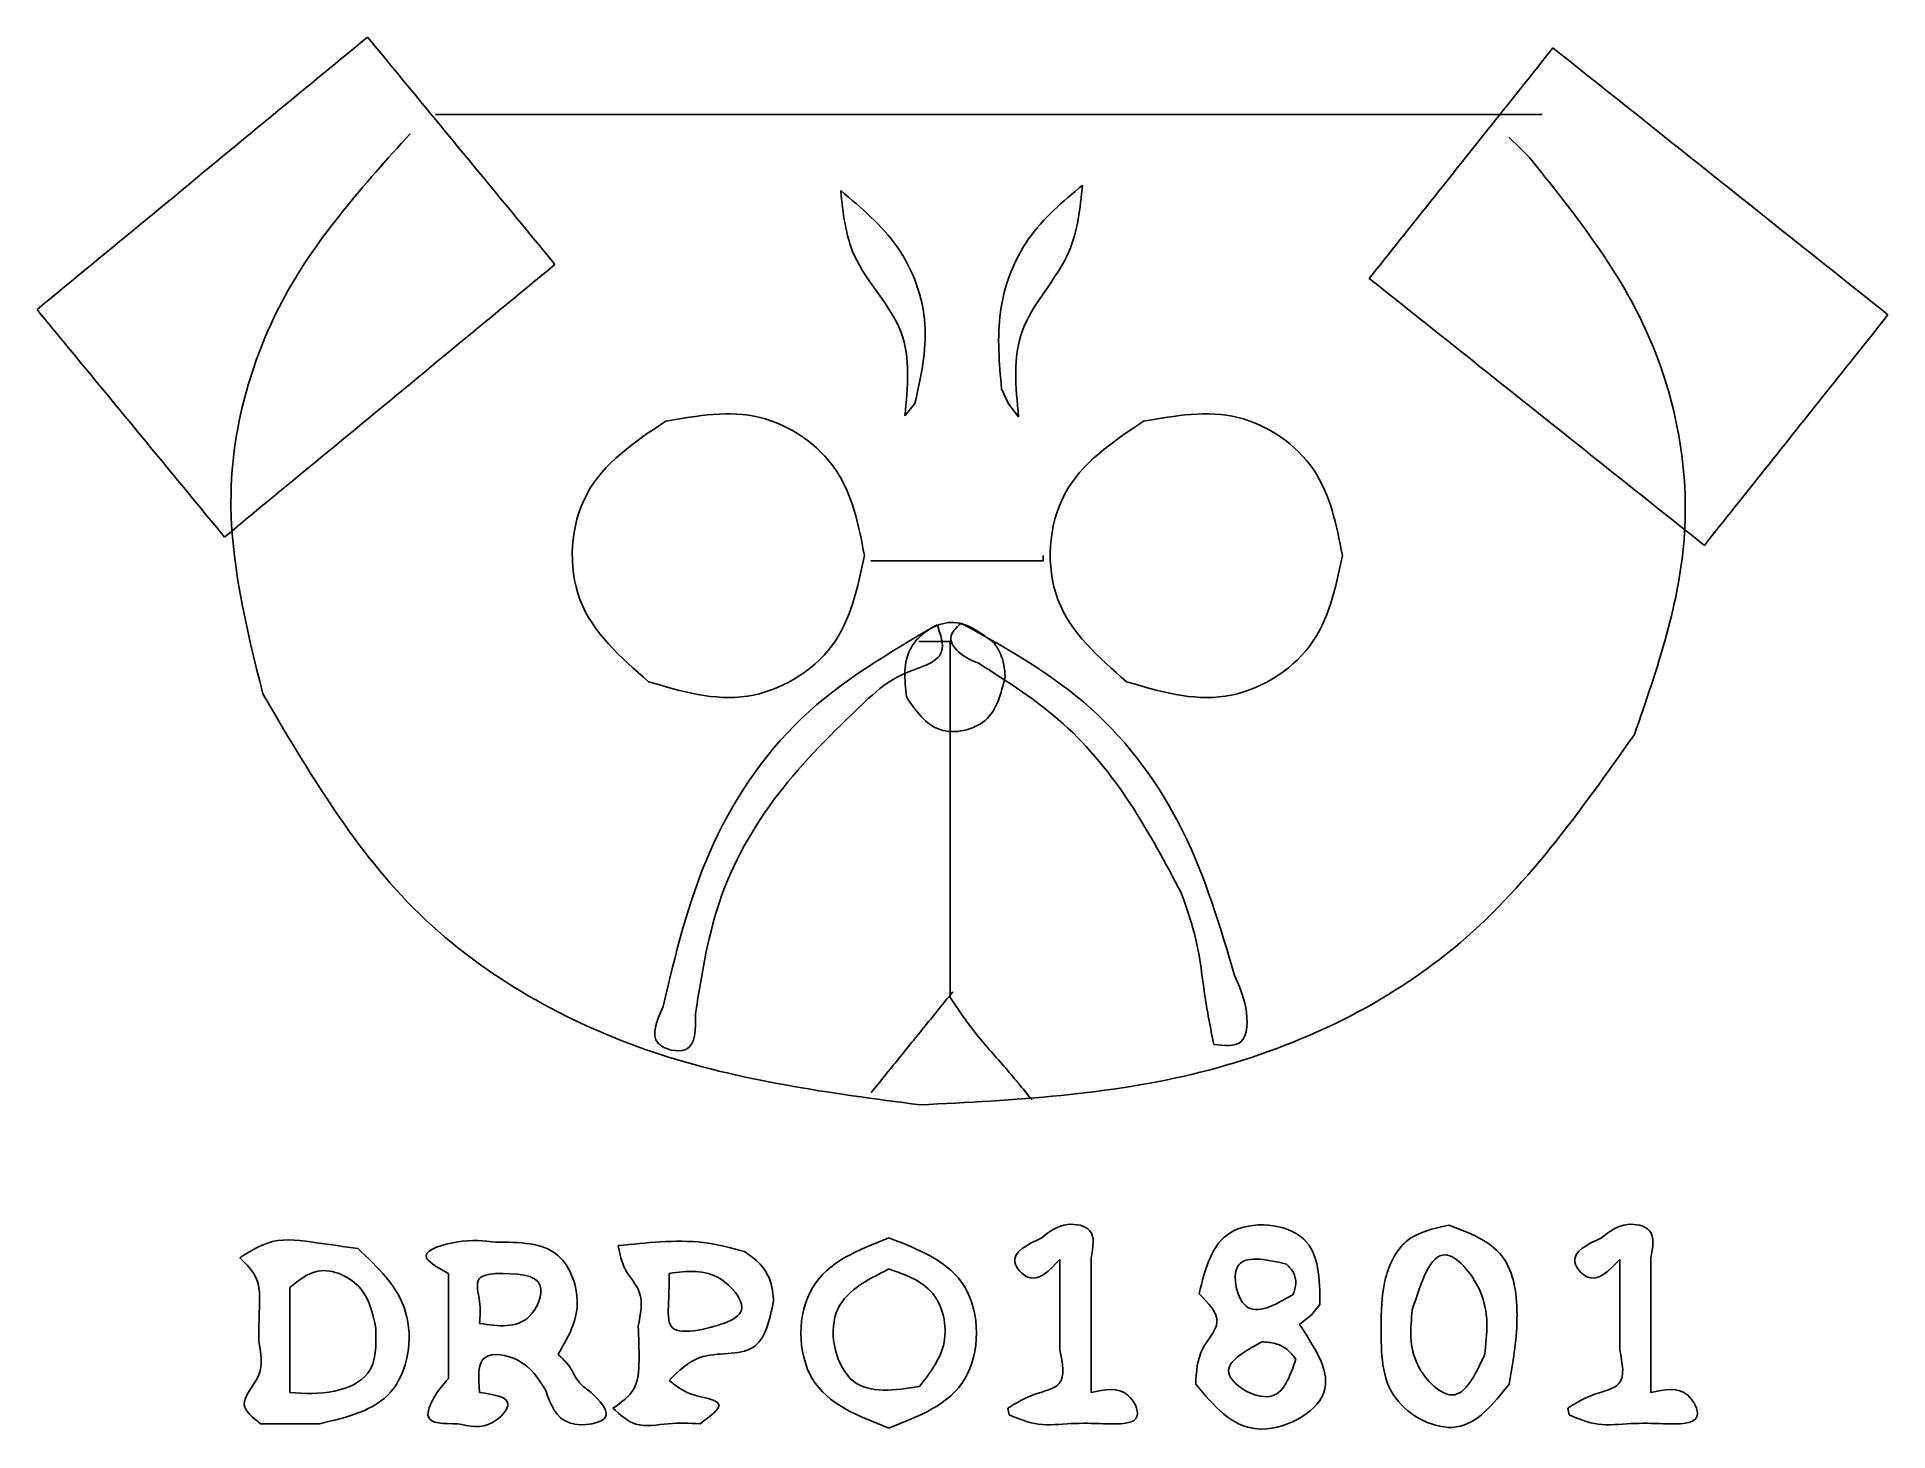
# Model space of a CAD drawing. Extents: x 18.3 to 85.5, y 229.2 to 279.8.
import ezdxf

# ---------------------------------------------------------------- set-up
doc = ezdxf.new("R2010")
doc.units = 0
doc.layers.add('Layer_1', color=7, linetype='CONTINUOUS')

msp = doc.modelspace()

# ---------------------------------------------------------------- linework, layer by layer
at = {"layer": 'Layer_1', "color": 7}
for p, q in [((30.301838, 279.757579), (30.301838, 279.757579)), ((72.087756, 275.755933), (71.720139, 276.107949)), ((72.446018, 275.39748), (72.087756, 275.755933)), ((85.456933, 269.683211), (85.456933, 269.683211)), ((53.303059, 266.998725), (53.555357, 266.453499)), ((50.161649, 266.469846), (49.79482, 266.018138)), ((49.79482, 266.018138), (49.79482, 266.018138)), ((53.555357, 266.453499), (53.920576, 265.989134)), ((53.920576, 265.989134), (53.920576, 265.989134)), ((48.328413, 260.958782), (48.328413, 260.958782)), ((54.812691, 260.928898), (54.812691, 260.958782)), ((54.812691, 260.757194), (54.812691, 260.928898)), ((65.66492, 260.958782), (65.66492, 260.958782)), ((51.840519, 258.502904), (51.840519, 258.502904)), ((50.966959, 258.442746), (50.966959, 258.442746)), ((53.431555, 256.54801), (53.431555, 256.54801)), ((69.522935, 236.669863), (69.522935, 236.669863)), ((49.216165, 236.207019), (49.216165, 236.207019)), ((49.216165, 235.07813), (49.216165, 235.07813)), ((63.634546, 235.258752), (63.634546, 235.258752)), ((41.250618, 234.920085), (41.250618, 234.920085)), ((45.032396, 233.915374), (45.032396, 233.915374)), ((64.853746, 233.791196), (64.543302, 233.415841)), ((34.368807, 233.102574), (34.368807, 233.102574)), ((64.543302, 233.415841), (64.108679, 233.068707)), ((64.108679, 233.068707), (64.108679, 233.068707)), ((64.108679, 233.068707), (64.108679, 233.068707)), ((68.202135, 233.599285), (68.202135, 233.599285)), ((30.602726, 232.933241), (30.602726, 232.933241)), ((62.754013, 232.43653), (62.754013, 232.43653)), ((38.421518, 230.596441), (38.421518, 230.596441)), ((53.581965, 229.785052), (53.535399, 230.031996)), ((53.535399, 230.031996), (53.535399, 230.031996)), ((53.535399, 230.031996), (53.535399, 230.031996)), ((73.888738, 229.785052), (73.842171, 230.031996)), ((73.842171, 230.031996), (73.842171, 230.031996)), ((73.842171, 230.031996), (73.842171, 230.031996)), ((26.425838, 229.467552), (26.425838, 229.467552))]:
    msp.add_line(p, q, dxfattribs=at)
for points, knots in [([(18.314921, 269.872215), (19.6468, 270.970589), (22.31056, 273.167336), (26.306198, 276.462459), (28.969958, 278.659206), (30.301838, 279.757579)], [0, 0, 0, 0, 5.179088, 10.358177, 15.537265, 15.537265, 15.537265, 15.537265]), ([(30.301838, 279.757579), (31.0576, 278.841148), (32.569124, 277.008287), (34.83641, 274.258994), (36.347934, 272.426131), (37.103696, 271.5097)], [0, 0, 0, 0, 3.563593, 7.127186, 10.69078, 10.69078, 10.69078, 10.69078]), ([(66.643179, 271.003156), (67.383356, 271.93222), (68.863711, 273.790348), (71.084243, 276.57754), (72.564597, 278.435667), (73.304775, 279.364731)], [0, 0, 0, 0, 3.563594, 7.127187, 10.690781, 10.690781, 10.690781, 10.690781]), ([(73.304775, 279.364731), (74.655014, 278.289007), (77.355493, 276.137558), (81.406213, 272.910384), (84.106693, 270.758936), (85.456933, 269.683211)], [0, 0, 0, 0, 5.17909, 10.35818, 15.537271, 15.537271, 15.537271, 15.537271]), ([(72.907934, 276.950916), (68.447517, 276.950916), (59.526684, 276.950916), (46.145434, 276.950916), (37.224601, 276.950916), (32.764185, 276.950916)], [0, 0, 0, 0, 13.38125, 26.762499, 40.143749, 40.143749, 40.143749, 40.143749]), ([(31.846517, 276.251919), (30.178648, 274.402282), (26.848846, 270.709589), (24.692539, 263.205803), (25.902203, 258.360349), (26.507239, 255.936804)], [0, 0, 0, 0, 7.420417, 14.814433, 22.213443, 22.213443, 22.213443, 22.213443]), ([(76.260429, 254.463712), (77.09195, 256.864292), (78.753867, 261.662204), (77.194214, 269.46961), (74.030611, 273.4192), (72.446018, 275.39748)], [0, 0, 0, 0, 7.525413, 15.040641, 22.582441, 22.582441, 22.582441, 22.582441]), ([(49.79482, 266.018138), (49.897533, 267.070772), (50.11203, 269.268992), (47.754144, 271.456574), (47.552137, 273.377304), (47.467119, 274.185683)], [0, 0, 0, 0, 3.020608, 6.307948, 8.696953, 8.696953, 8.696953, 8.696953]), ([(47.467119, 274.185683), (48.214603, 273.56137), (49.732269, 272.293789), (50.811489, 269.360541), (50.376003, 267.423361), (50.161649, 266.469846)], [0, 0, 0, 0, 2.893596, 5.875052, 8.765128, 8.765128, 8.765128, 8.765128]), ([(56.238049, 274.385533), (55.524594, 273.786018), (54.078326, 272.57072), (53.050752, 269.80968), (53.219453, 267.930186), (53.303059, 266.998725)], [0, 0, 0, 0, 2.762487, 5.599932, 8.387778, 8.387778, 8.387778, 8.387778]), ([(53.920576, 265.989134), (53.815576, 267.064393), (53.5967, 269.305817), (55.952127, 271.585561), (56.152988, 273.55255), (56.238049, 274.385533)], [0, 0, 0, 0, 3.092163, 6.445751, 8.909127, 8.909127, 8.909127, 8.909127]), ([(78.795337, 261.321635), (77.445097, 262.39736), (74.744617, 264.548809), (70.693897, 267.775982), (67.993418, 269.927431), (66.643179, 271.003156)], [0, 0, 0, 0, 5.179091, 10.358181, 15.537271, 15.537271, 15.537271, 15.537271]), ([(85.456933, 269.683211), (84.716756, 268.754147), (83.236401, 266.896019), (81.015868, 264.108828), (79.535514, 262.2507), (78.795337, 261.321635)], [0, 0, 0, 0, 3.563594, 7.127188, 10.690781, 10.690781, 10.690781, 10.690781]), ([(41.12033, 265.823667), (42.274093, 266.026278), (44.551959, 266.426291), (47.677043, 264.286333), (48.112345, 262.062575), (48.328413, 260.958782)], [0, 0, 0, 0, 3.418997, 6.750106, 10.033112, 10.033112, 10.033112, 10.033112]), ([(58.456838, 265.823667), (59.6106, 266.026278), (61.888466, 266.426291), (65.013551, 264.286333), (65.448852, 262.062575), (65.66492, 260.958782)], [0, 0, 0, 0, 3.418997, 6.750106, 10.033112, 10.033112, 10.033112, 10.033112]), ([(40.500943, 256.378141), (39.48213, 257.264401), (37.46287, 259.020946), (37.758722, 263.581522), (39.990985, 265.070409), (41.12033, 265.823667)], [0, 0, 0, 0, 3.886336, 7.702622, 11.610356, 11.610356, 11.610356, 11.610356]), ([(57.83745, 256.378141), (56.818638, 257.264401), (54.799377, 259.020946), (55.09523, 263.581522), (57.327492, 265.070409), (58.456838, 265.823667)], [0, 0, 0, 0, 3.886336, 7.702622, 11.610356, 11.610356, 11.610356, 11.610356]), ([(48.328413, 260.958782), (48.084443, 259.785889), (47.590078, 257.409209), (44.064999, 255.323639), (41.693965, 256.02516), (40.500943, 256.378141)], [0, 0, 0, 0, 3.481278, 7.054254, 10.672759, 10.672759, 10.672759, 10.672759]), ([(65.66492, 260.958782), (65.420951, 259.785889), (64.926586, 257.409209), (61.401506, 255.323639), (59.030473, 256.02516), (57.83745, 256.378141)], [0, 0, 0, 0, 3.481278, 7.054254, 10.672759, 10.672759, 10.672759, 10.672759]), ([(49.85059, 255.825293), (49.786823, 256.455369), (49.661759, 257.691126), (51.532089, 258.915649), (52.530503, 258.163873), (53.029958, 257.787798)], [0, 0, 0, 0, 1.790376, 3.51143, 5.234198, 5.234198, 5.234198, 5.234198]), ([(52.448267, 257.057605), (52.230695, 257.145155), (51.811284, 257.313924), (51.277331, 257.986783), (51.653987, 258.331961), (51.840519, 258.502904)], [0, 0, 0, 0, 0.72257, 1.392888, 2.050544, 2.050544, 2.050544, 2.050544]), ([(51.840519, 258.502904), (53.490764, 257.581339), (56.780401, 255.744269), (60.176547, 251.071503), (61.229347, 247.501896), (61.754142, 245.722536)], [0, 0, 0, 0, 5.619463, 11.201971, 16.75053, 16.75053, 16.75053, 16.75053]), ([(50.966959, 258.442746), (49.230003, 257.430554), (45.777691, 255.418758), (42.387969, 250.317697), (41.477538, 246.50031), (41.024397, 244.600319)], [0, 0, 0, 0, 5.969636, 11.865039, 17.706929, 17.706929, 17.706929, 17.706929]), ([(48.481902, 255.7778), (48.838137, 256.090713), (49.594457, 256.755056), (51.420058, 257.120901), (51.090102, 258.083495), (50.966959, 258.442746)], [0, 0, 0, 0, 1.479598, 3.141321, 4.130769, 4.130769, 4.130769, 4.130769]), ([(51.441637, 257.830685), (51.315597, 257.830685), (51.063515, 257.830685), (50.685393, 257.830685), (50.433311, 257.830685), (50.30727, 257.830685)], [0, 0, 0, 0, 0.378122, 0.756245, 1.134367, 1.134367, 1.134367, 1.134367]), ([(51.441637, 244.924897), (51.441637, 246.358873), (51.441637, 249.226826), (51.441637, 253.528756), (51.441637, 256.396708), (51.441637, 257.830685)], [0, 0, 0, 0, 4.30193, 8.603858, 12.905788, 12.905788, 12.905788, 12.905788]), ([(53.029958, 257.787798), (53.108984, 257.664272), (53.267491, 257.416505), (53.404139, 256.99041), (53.422406, 256.695639), (53.431555, 256.54801)], [0, 0, 0, 0, 0.438757, 0.880048, 1.322796, 1.322796, 1.322796, 1.322796]), ([(53.431555, 256.54801), (53.286821, 255.947352), (53.003461, 254.771387), (50.884635, 254.31906), (50.19835, 255.318731), (49.85059, 255.825293)], [0, 0, 0, 0, 1.734014, 3.394839, 5.10097, 5.10097, 5.10097, 5.10097]), ([(59.833444, 248.694279), (59.246302, 249.802196), (58.070009, 252.021819), (55.668756, 255.017568), (53.523781, 256.376315), (52.448267, 257.057605)], [0, 0, 0, 0, 3.762548, 7.537964, 11.33474, 11.33474, 11.33474, 11.33474]), ([(26.507239, 255.936804), (28.183179, 253.079031), (31.54494, 247.346635), (40.545076, 242.315562), (47.079592, 241.458616), (50.34804, 241.029987)], [0, 0, 0, 0, 9.797012, 19.651787, 29.513739, 29.513739, 29.513739, 29.513739]), ([(42.203702, 244.34736), (42.432391, 245.808163), (42.892942, 248.750043), (45.235875, 252.670502), (47.396981, 254.739247), (48.481902, 255.7778)], [0, 0, 0, 0, 4.403224, 8.867561, 13.368135, 13.368135, 13.368135, 13.368135]), ([(50.34804, 241.029987), (53.763586, 241.203536), (60.592985, 241.550547), (70.297046, 246.03337), (74.276365, 251.658872), (76.260429, 254.463712)], [0, 0, 0, 0, 10.228373, 20.451677, 30.617628, 30.617628, 30.617628, 30.617628]), ([(60.999276, 243.219668), (60.879663, 243.829005), (60.639826, 245.050786), (60.451454, 246.919853), (60.039411, 248.10291), (59.833444, 248.694279)], [0, 0, 0, 0, 1.863365, 3.736232, 5.608093, 5.608093, 5.608093, 5.608093]), ([(51.531889, 245.129488), (51.203435, 244.723751), (50.546527, 243.912276), (49.561163, 242.695064), (48.904254, 241.883589), (48.5758, 241.477852)], [0, 0, 0, 0, 1.566061, 3.132121, 4.698182, 4.698182, 4.698182, 4.698182]), ([(61.754142, 245.722536), (61.914231, 245.364447), (62.235334, 244.646205), (62.253456, 243.096486), (61.383437, 243.181937), (60.999276, 243.219668)], [0, 0, 0, 0, 1.239175, 2.485491, 3.470933, 3.470933, 3.470933, 3.470933]), ([(41.024397, 244.600319), (40.796918, 244.08454), (40.397474, 243.178853), (42.227044, 242.771135), (42.212182, 243.774756), (42.203702, 244.34736)], [0, 0, 0, 0, 1.349178, 2.369101, 3.724061, 3.724061, 3.724061, 3.724061]), ([(54.408445, 241.209613), (54.072217, 241.621937), (53.397867, 242.448909), (52.318244, 243.61575), (51.730845, 244.492986), (51.441637, 244.924897)], [0, 0, 0, 0, 1.596288, 3.201573, 4.758507, 4.758507, 4.758507, 4.758507]), ([(54.759267, 236.211455), (55.043863, 236.429713), (55.55215, 236.81952), (56.754089, 236.565079), (56.621825, 235.855678), (56.549532, 235.467932)], [0, 0, 0, 0, 1.056234, 1.88643, 2.887206, 2.887206, 2.887206, 2.887206]), ([(60.468013, 234.182074), (60.69278, 235.085774), (61.155135, 236.944714), (64.816852, 236.641661), (64.841762, 234.71707), (64.853746, 233.791196)], [0, 0, 0, 0, 2.503622, 5.150036, 7.603426, 7.603426, 7.603426, 7.603426]), ([(67.073246, 232.962931), (67.075434, 233.521786), (67.079729, 234.618929), (67.831433, 236.293899), (68.956029, 236.543859), (69.522935, 236.669863)], [0, 0, 0, 0, 1.687328, 3.312555, 4.96464, 4.96464, 4.96464, 4.96464]), ([(69.522935, 236.669863), (70.270173, 236.387521), (71.808209, 235.806379), (72.119718, 233.190405), (71.848947, 231.666481), (71.712979, 230.901241)], [0, 0, 0, 0, 2.227145, 4.584121, 6.961467, 6.961467, 6.961467, 6.961467]), ([(75.066039, 236.211455), (75.350635, 236.429713), (75.858922, 236.81952), (77.060861, 236.565079), (76.928597, 235.855678), (76.856304, 235.467932)], [0, 0, 0, 0, 1.056234, 1.88643, 2.887206, 2.887206, 2.887206, 2.887206]), ([(25.669482, 235.48453), (26.05594, 235.72685), (26.90436, 236.258835), (28.441347, 236.029645), (29.455782, 235.8909), (29.950793, 235.823196)], [0, 0, 0, 0, 1.329095, 2.917868, 4.431971, 4.431971, 4.431971, 4.431971]), ([(29.950793, 235.823196), (30.681692, 235.13752), (32.155382, 233.755009), (31.585993, 230.167959), (29.555764, 229.69849), (28.557067, 229.467552)], [0, 0, 0, 0, 2.889592, 5.826206, 8.669344, 8.669344, 8.669344, 8.669344]), ([(33.239918, 234.920085), (32.827053, 235.144327), (31.934847, 235.628916), (33.746888, 236.196799), (34.532073, 236.101067), (34.959334, 236.048974)], [0, 0, 0, 0, 1.03511, 2.236886, 3.671472, 3.671472, 3.671472, 3.671472]), ([(34.959334, 236.048974), (35.806287, 236.048828), (37.387167, 236.048556), (38.198291, 233.658658), (37.535278, 232.528484), (37.216429, 231.984974)], [0, 0, 0, 0, 2.300535, 4.294068, 6.140965, 6.140965, 6.140965, 6.140965]), ([(39.39924, 235.924796), (39.908867, 235.977472), (40.932463, 236.083273), (42.485246, 236.109301), (43.481451, 235.843992), (43.975474, 235.712424)], [0, 0, 0, 0, 1.538822, 3.090759, 4.617475, 4.617475, 4.617475, 4.617475]), ([(40.121729, 233.000302), (40.211837, 233.435187), (40.372679, 234.21145), (39.575231, 235.010324), (39.456176, 235.62895), (39.39924, 235.924796)], [0, 0, 0, 0, 1.240412, 2.214121, 3.106586, 3.106586, 3.106586, 3.106586]), ([(43.975474, 235.712424), (44.17615, 235.572759), (44.575922, 235.294529), (44.968682, 234.645832), (45.011108, 234.159427), (45.032396, 233.915374)], [0, 0, 0, 0, 0.728874, 1.452006, 2.180216, 2.180216, 2.180216, 2.180216]), ([(49.216165, 229.309507), (48.103384, 229.739423), (45.88271, 230.597366), (45.891746, 234.903078), (48.105767, 235.771486), (49.216165, 236.207019)], [0, 0, 0, 0, 3.308027, 6.601523, 9.915241, 9.915241, 9.915241, 9.915241]), ([(49.216165, 236.207019), (50.31557, 235.778217), (52.532292, 234.913629), (52.531615, 230.602092), (50.315227, 229.737995), (49.216165, 229.309507)], [0, 0, 0, 0, 3.279683, 6.612799, 9.891426, 9.891426, 9.891426, 9.891426]), ([(55.420643, 235.428085), (55.037002, 235.025683), (54.445562, 234.40532), (53.429329, 235.57237), (54.237355, 235.960657), (54.759267, 236.211455)], [0, 0, 0, 0, 1.330521, 2.051194, 3.3658, 3.3658, 3.3658, 3.3658]), ([(75.727415, 235.428085), (75.343774, 235.025683), (74.752334, 234.40532), (73.736101, 235.57237), (74.544127, 235.960657), (75.066039, 236.211455)], [0, 0, 0, 0, 1.330521, 2.051194, 3.3658, 3.3658, 3.3658, 3.3658]), ([(26.358104, 232.48519), (26.362401, 232.868827), (26.37062, 233.602696), (26.42879, 234.747643), (25.915711, 235.245572), (25.669482, 235.48453)], [0, 0, 0, 0, 1.167789, 2.233899, 3.217622, 3.217622, 3.217622, 3.217622]), ([(30.602726, 232.933241), (30.497981, 233.446178), (30.277661, 234.525084), (28.585704, 235.308051), (27.8075, 234.668411), (27.486993, 234.404973)], [0, 0, 0, 0, 1.52477, 3.207183, 4.385307, 4.385307, 4.385307, 4.385307]), ([(42.280845, 232.854219), (43.067047, 233.036409), (44.423396, 233.350723), (42.96554, 235.135129), (41.886663, 234.999843), (41.250618, 234.920085)], [0, 0, 0, 0, 1.793264, 3.093724, 4.961594, 4.961594, 4.961594, 4.961594]), ([(49.216165, 235.07813), (48.401054, 234.670317), (46.747675, 233.843106), (47.564953, 230.395893), (49.424313, 230.681163), (50.325299, 230.819396)], [0, 0, 0, 0, 2.484262, 5.039095, 7.440939, 7.440939, 7.440939, 7.440939]), ([(50.325299, 230.819396), (50.712326, 231.316614), (51.487258, 232.312174), (51.024173, 234.445685), (49.815049, 234.868639), (49.216165, 235.07813)], [0, 0, 0, 0, 1.831199, 3.666543, 5.467728, 5.467728, 5.467728, 5.467728]), ([(55.420643, 232.14178), (55.420643, 232.506925), (55.420643, 233.237215), (55.420643, 234.332651), (55.420643, 235.06294), (55.420643, 235.428085)], [0, 0, 0, 0, 1.095436, 2.190871, 3.286306, 3.286306, 3.286306, 3.286306]), ([(56.549532, 235.467932), (56.549532, 234.926655), (56.549532, 233.844102), (56.549532, 232.220271), (56.549532, 231.137718), (56.549532, 230.596441)], [0, 0, 0, 0, 1.62383, 3.247661, 4.871491, 4.871491, 4.871491, 4.871491]), ([(63.634546, 235.258752), (62.866303, 235.428143), (61.473122, 235.735327), (62.027622, 233.078808), (63.225258, 233.774454), (63.885724, 234.158085)], [0, 0, 0, 0, 1.775582, 3.219955, 4.995853, 4.995853, 4.995853, 4.995853]), ([(63.885724, 234.158085), (63.926444, 234.287379), (64.007893, 234.545997), (63.922094, 234.967297), (63.730392, 235.161604), (63.634546, 235.258752)], [0, 0, 0, 0, 0.403055, 0.806205, 1.209315, 1.209315, 1.209315, 1.209315]), ([(70.821157, 231.950402), (70.918335, 232.731076), (71.087163, 234.087362), (69.101783, 236.387128), (68.528235, 234.609811), (68.202135, 233.599285)], [0, 0, 0, 0, 2.388584, 4.149746, 6.470714, 6.470714, 6.470714, 6.470714]), ([(75.727415, 232.14178), (75.727415, 232.506925), (75.727415, 233.237215), (75.727415, 234.332651), (75.727415, 235.06294), (75.727415, 235.428085)], [0, 0, 0, 0, 1.095436, 2.190871, 3.286306, 3.286306, 3.286306, 3.286306]), ([(76.856304, 235.467932), (76.856304, 234.926655), (76.856304, 233.844102), (76.856304, 232.220271), (76.856304, 231.137718), (76.856304, 230.596441)], [0, 0, 0, 0, 1.62383, 3.247661, 4.871491, 4.871491, 4.871491, 4.871491]), ([(27.486993, 234.404973), (27.486993, 233.981803), (27.486993, 233.135462), (27.486993, 231.865952), (27.486993, 231.019611), (27.486993, 230.596441)], [0, 0, 0, 0, 1.269511, 2.539021, 3.808532, 3.808532, 3.808532, 3.808532]), ([(33.239918, 231.111553), (33.239918, 231.534723), (33.239918, 232.381064), (33.239918, 233.650574), (33.239918, 234.496915), (33.239918, 234.920085)], [0, 0, 0, 0, 1.269511, 2.539021, 3.808532, 3.808532, 3.808532, 3.808532]), ([(34.946344, 234.920085), (34.70355, 234.887498), (34.140609, 234.81194), (34.429104, 233.868527), (34.388767, 233.356129), (34.368807, 233.102574)], [0, 0, 0, 0, 0.621076, 1.440023, 2.242245, 2.242245, 2.242245, 2.242245]), ([(34.368807, 233.102574), (35.040596, 233.006139), (36.153269, 232.846414), (36.958615, 234.903498), (35.689808, 234.913957), (34.946344, 234.920085)], [0, 0, 0, 0, 1.815073, 3.006276, 4.692066, 4.692066, 4.692066, 4.692066]), ([(41.250618, 234.920085), (41.246248, 234.588164), (41.238115, 233.970463), (41.160099, 232.742427), (41.904444, 232.816674), (42.280845, 232.854219)], [0, 0, 0, 0, 1.058404, 1.969679, 2.901897, 2.901897, 2.901897, 2.901897]), ([(45.032396, 233.915374), (44.882826, 233.218439), (44.57459, 231.782183), (42.397903, 232.187976), (41.586767, 231.375299), (41.250618, 231.038511)], [0, 0, 0, 0, 1.842907, 3.797893, 5.181445, 5.181445, 5.181445, 5.181445]), ([(60.346657, 230.89983), (60.368344, 231.344908), (60.407614, 232.150817), (61.44008, 233.193054), (60.805391, 233.838811), (60.468013, 234.182074)], [0, 0, 0, 0, 1.326333, 2.401609, 3.621801, 3.621801, 3.621801, 3.621801]), ([(39.207329, 230.031996), (39.504069, 230.237618), (40.103552, 230.653023), (40.174818, 231.844902), (40.140386, 232.594254), (40.121729, 233.000302)], [0, 0, 0, 0, 1.027618, 2.076029, 3.316059, 3.316059, 3.316059, 3.316059]), ([(64.108679, 233.068707), (64.684264, 232.198813), (65.863296, 230.416913), (62.291754, 228.583389), (60.994864, 230.127872), (60.346657, 230.89983)], [0, 0, 0, 0, 2.626838, 5.38084, 8.132823, 8.132823, 8.132823, 8.132823]), ([(68.202135, 233.599285), (68.135609, 232.923072), (68.015453, 231.701729), (69.839816, 229.891153), (70.481028, 231.236674), (70.821157, 231.950402)], [0, 0, 0, 0, 2.033991, 3.673693, 5.526044, 5.526044, 5.526044, 5.526044]), ([(26.425838, 229.467552), (26.142849, 229.688704), (25.503786, 230.188124), (26.592176, 231.214812), (26.439411, 232.043916), (26.358104, 232.48519)], [0, 0, 0, 0, 0.908874, 2.052479, 3.353678, 3.353678, 3.353678, 3.353678]), ([(27.486993, 230.596441), (28.018291, 230.564202), (29.004036, 230.504388), (30.64212, 231.205267), (30.616631, 232.323325), (30.602726, 232.933241)], [0, 0, 0, 0, 1.614708, 2.995855, 4.65363, 4.65363, 4.65363, 4.65363]), ([(62.754013, 232.43653), (62.109669, 232.084302), (60.798438, 231.367522), (63.317082, 229.880027), (63.76066, 231.169874), (63.978857, 231.804352)], [0, 0, 0, 0, 1.65087, 3.359499, 5.013665, 5.013665, 5.013665, 5.013665]), ([(63.978857, 231.804352), (63.879948, 231.931252), (63.681912, 232.185331), (63.233814, 232.402459), (62.913929, 232.425174), (62.754013, 232.43653)], [0, 0, 0, 0, 0.477994, 0.957037, 1.435927, 1.435927, 1.435927, 1.435927]), ([(71.712979, 230.901241), (71.137107, 230.17893), (69.995554, 228.74709), (67.070083, 230.255086), (67.072165, 232.037273), (67.073246, 232.962931)], [0, 0, 0, 0, 2.470739, 4.897757, 7.520651, 7.520651, 7.520651, 7.520651]), ([(36.769813, 230.667702), (36.50846, 231.092291), (36.038636, 231.855559), (34.246553, 232.163403), (34.327036, 231.13421), (34.368807, 230.60005)], [0, 0, 0, 0, 1.497311, 2.691656, 3.980395, 3.980395, 3.980395, 3.980395]), ([(37.216429, 231.984974), (37.367593, 231.840648), (37.683002, 231.539508), (37.924735, 230.944009), (38.267191, 230.704414), (38.421518, 230.596441)], [0, 0, 0, 0, 0.622604, 1.299081, 1.854016, 1.854016, 1.854016, 1.854016]), ([(53.535399, 230.031996), (53.838605, 230.21888), (54.406435, 230.568865), (55.693832, 230.806389), (55.518634, 231.662783), (55.420643, 232.14178)], [0, 0, 0, 0, 1.100283, 2.060551, 3.279337, 3.279337, 3.279337, 3.279337]), ([(73.842171, 230.031996), (74.145378, 230.21888), (74.713207, 230.568865), (76.000604, 230.806389), (75.825407, 231.662783), (75.727415, 232.14178)], [0, 0, 0, 0, 1.100283, 2.060551, 3.279337, 3.279337, 3.279337, 3.279337]), ([(33.561987, 229.467552), (33.077018, 229.464314), (32.272858, 229.458946), (32.725201, 230.522322), (33.056307, 230.901361), (33.239918, 231.111553)], [0, 0, 0, 0, 1.081865, 1.793914, 2.680319, 2.680319, 2.680319, 2.680319]), ([(41.250618, 231.038511), (41.466386, 230.857534), (41.946687, 230.45468), (43.503274, 230.303475), (42.730203, 229.734139), (42.368218, 229.467552)], [0, 0, 0, 0, 0.901672, 2.007128, 2.980542, 2.980542, 2.980542, 2.980542]), ([(34.368807, 230.60005), (34.871661, 230.523262), (35.772768, 230.385659), (34.713963, 229.213809), (33.991139, 229.373024), (33.561987, 229.467552)], [0, 0, 0, 0, 1.106104, 1.982124, 3.262276, 3.262276, 3.262276, 3.262276]), ([(38.421518, 230.596441), (38.720631, 230.288943), (39.428607, 229.561121), (37.284933, 229.204566), (36.945534, 230.168587), (36.769813, 230.667702)], [0, 0, 0, 0, 0.988927, 2.34071, 3.791956, 3.791956, 3.791956, 3.791956]), ([(56.549532, 230.596441), (57.040465, 230.705274), (57.831321, 230.880596), (58.532206, 229.427598), (57.579627, 229.452485), (57.002891, 229.467552)], [0, 0, 0, 0, 1.342141, 2.162087, 3.420303, 3.420303, 3.420303, 3.420303]), ([(76.856304, 230.596441), (77.347237, 230.705274), (78.138093, 230.880596), (78.838978, 229.427598), (77.886399, 229.452485), (77.309663, 229.467552)], [0, 0, 0, 0, 1.342141, 2.162087, 3.420303, 3.420303, 3.420303, 3.420303]), ([(42.368218, 229.467552), (41.98841, 229.485027), (41.219458, 229.520407), (40.032612, 229.269106), (39.467114, 229.791852), (39.207329, 230.031996)], [0, 0, 0, 0, 1.154305, 2.336979, 3.34197, 3.34197, 3.34197, 3.34197]), ([(57.002891, 229.467552), (56.612427, 229.479257), (55.827196, 229.502798), (54.651162, 229.346961), (53.930172, 229.642378), (53.581965, 229.785052)], [0, 0, 0, 0, 1.175108, 2.363166, 3.472902, 3.472902, 3.472902, 3.472902]), ([(77.309663, 229.467552), (76.919199, 229.479257), (76.133968, 229.502798), (74.957934, 229.346961), (74.236944, 229.642378), (73.888738, 229.785052)], [0, 0, 0, 0, 1.175108, 2.363166, 3.472902, 3.472902, 3.472902, 3.472902]), ([(28.557067, 229.467552), (28.320264, 229.467552), (27.846657, 229.467552), (27.136247, 229.467552), (26.662641, 229.467552), (26.425838, 229.467552)], [0, 0, 0, 0, 0.71041, 1.42082, 2.131229, 2.131229, 2.131229, 2.131229])]:
    msp.add_open_spline(points, degree=3, knots=knots, dxfattribs=at)
for points in [[(37.103696, 271.5097), (35.771816, 270.411325), (33.108057, 268.214577), (29.112417, 264.919456), (26.448658, 262.722707), (25.116778, 261.624333)], [(25.116778, 261.624333), (24.361016, 262.540764), (22.849493, 264.373627), (20.582206, 267.122921), (19.070683, 268.955784), (18.314921, 269.872215)], [(48.563484, 260.757194), (49.25784, 260.757194), (50.646553, 260.757194), (52.729622, 260.757194), (54.118335, 260.757194), (54.812691, 260.757194)]]:
    msp.add_open_spline(points, degree=3, dxfattribs=at)

doc.saveas('drawing.dxf')
